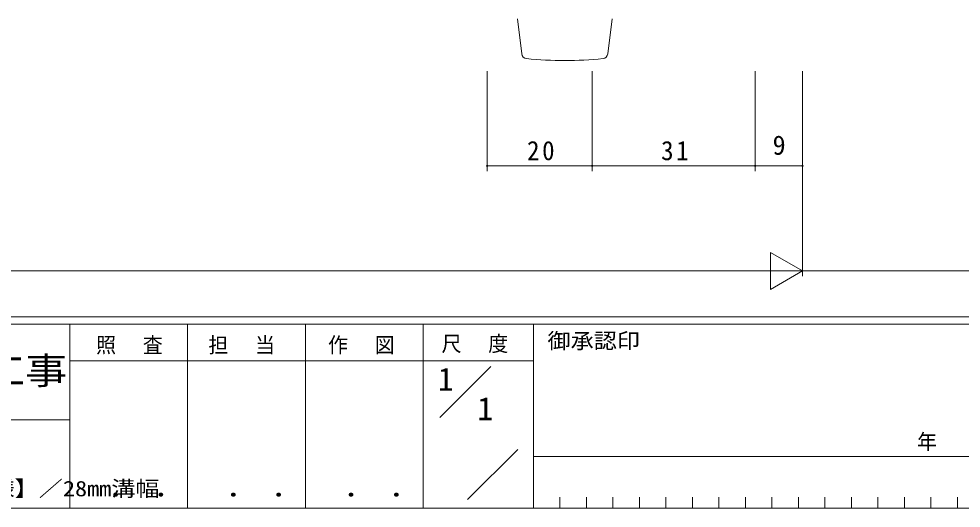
# Model space of a CAD drawing. Units: millimetres on the paper. Extents: x -420 to 373, y -297 to 267.
# Drawn here: x 87.8 to 267.1, y -297 to -204 of the extents above; entities that cross this region are included whole.
import ezdxf
from ezdxf.enums import TextEntityAlignment as Align

# ---------------------------------------------------------------- set-up
doc = ezdxf.new("R2010")
doc.units = ezdxf.units.MM
for name, color, linetype, lineweight in [('0-1_YKK_ZWAK', 7, 'Continuous', 9), ('0-4_YKK_D', 6, 'Continuous', 9), ('0-6_YKK_13', 4, 'Continuous', 9)]:
    doc.layers.add(name, color=color, linetype=linetype, lineweight=lineweight)
doc.layers.add('0-2_USER1', color=3, linetype='Continuous')
doc.styles.add('ＭＳ ゴシック', font='')
doc.styles.get('ＭＳ ゴシック').set_extended_font_data('MS Gothic')

msp = doc.modelspace()

# ---------------------------------------------------------------- linework, layer by layer
at = {"layer": '0-1_YKK_ZWAK'}
for p, q in [((352.3, -260.6), (-417.7, -260.6)), ((314.5, -262), (-417.7, -262)), ((97.5, -262), (97.5, -297)), ((119.9, -262), (119.9, -297)), ((142.3, -262), (142.3, -297)), ((164.7, -262), (164.7, -297)), ((185.7, -262), (185.7, -297)), ((165.684, -268.999), (97.5, -268.999)), ((165.684, -268.999), (185.7, -268.999)), ((167.87, -279.736), (177.564, -270.043)), ((-31.3, -280.199), (97.5, -280.199)), ((173.172, -295.345), (182.696, -285.821)), ((185.7, -287.2), (286.5, -287.2)), ((190.74, -294.9), (190.74, -297)), ((195.78, -294.9), (195.78, -297)), ((200.82, -294.9), (200.82, -297)), ((205.86, -294.9), (205.86, -297)), ((210.9, -294.9), (210.9, -297)), ((215.94, -294.9), (215.94, -297)), ((220.98, -294.9), (220.98, -297)), ((226.02, -294.9), (226.02, -297)), ((231.06, -294.9), (231.06, -297)), ((236.1, -294.9), (236.1, -297)), ((241.14, -294.9), (241.14, -297)), ((246.18, -294.9), (246.18, -297)), ((251.22, -294.9), (251.22, -297)), ((256.26, -294.9), (256.26, -297)), ((261.3, -294.9), (261.3, -297)), ((266.34, -294.9), (266.34, -297)), ((-417.7, -297), (314.5, -297))]:
    msp.add_line(p, q, dxfattribs=at)
at = {"layer": '0-4_YKK_D'}
for p, q in [((176.881, -213.897), (176.881, -232.897)), ((196.881, -213.897), (196.881, -232.897)), ((196.881, -213.897), (196.881, -232.897)), ((227.881, -213.897), (227.881, -232.897)), ((227.881, -213.897), (227.881, -232.897)), ((236.881, -213.897), (236.881, -252.897)), ((236.881, -213.897), (236.881, -232.897)), ((236.881, -213.897), (236.881, -252.897)), ((196.881, -231.897), (176.881, -231.897)), ((227.881, -231.897), (196.881, -231.897)), ((236.881, -231.897), (227.881, -231.897)), ((236.881, -251.897), (230.819, -248.397)), ((230.819, -248.397), (230.819, -255.397)), ((-56.119, -251.897), (229.881, -251.897)), ((236.881, -251.897), (224.756, -251.897)), ((236.881, -251.897), (230.819, -255.397)), ((301.881, -251.897), (236.881, -251.897))]:
    msp.add_line(p, q, dxfattribs=at)
for centre, start, end in [((176.881, -231.897), 0, 180), ((176.881, -231.897), 180, 0), ((196.881, -231.897), 0, 180), ((196.881, -231.897), 0, 180), ((196.881, -231.897), 180, 0), ((196.881, -231.897), 180, 0), ((227.881, -231.897), 0, 180), ((227.881, -231.897), 0, 180), ((227.881, -231.897), 180, 0), ((227.881, -231.897), 180, 0), ((236.881, -231.897), 0, 180), ((236.881, -231.897), 180, 0)]:
    msp.add_arc(centre, 0.106, start, end, dxfattribs=at)
at = {"layer": '0-6_YKK_13'}
for p, q in [((182.659, -203.958), (183.479, -210.63)), ((199.825, -210.63), (200.644, -203.958))]:
    msp.add_line(p, q, dxfattribs=at)
for centre, radius, start, end in [((184.471, -210.509), 1, 186.99998, 263.80104), ((191.652, -144.397), 67.5, 263.80104, 276.19894), ((198.833, -210.509), 1, 276.19894, 353)]:
    msp.add_arc(centre, radius, start, end, dxfattribs=at)

# ---------------------------------------------------------------- texts
at = {"layer": '0-1_YKK_ZWAK', "style": 'ＭＳ ゴシック', "width": 1.1}
msp.add_text('御承認印', height=2.933, dxfattribs=at).set_placement((188.367, -267.533), align=Align.BOTTOM_LEFT)
at = {"layer": '0-1_YKK_ZWAK', "color": 2, "style": 'ＭＳ ゴシック', "width": 1.15}
msp.add_text('工事', height=5.132, dxfattribs=at).set_placement((80.931, -274.956), align=Align.BOTTOM_LEFT)
at = {"layer": '0-1_YKK_ZWAK', "color": 3, "style": 'ＭＳ ゴシック', "width": 1.15}
for p in [(101.955, -295.946), (124.355, -295.946), (146.755, -295.946)]:
    msp.add_text(' ． ．', height=3.666, dxfattribs=at).set_placement(p, align=Align.BOTTOM_LEFT)
at = {"layer": '0-1_YKK_ZWAK', "char_height": 2.933, "attachment_point": 7, "style": 'ＭＳ ゴシック'}
for s, insert in [('\\T1.17;\\W0.95;照\\~\\~査', (102.489, -267.78)), ('\\T1.17;\\W0.95;担\\~\\~当', (123.855, -267.78)), ('\\T1.17;\\W0.95;作\\~\\~図', (146.62, -267.762)), ('\\T1.17;\\W0.95;尺\\~\\~度', (168.212, -267.537)), ('\\T1.2;\\W0.95;年\\~\\~\\~月\\~\\~\\~日', (258.676, -286.169))]:
    msp.add_mtext(s, dxfattribs=dict(at, insert=insert))
at = {"layer": '0-2_USER1', "style": 'ＭＳ ゴシック'}
for p in [(167.5, -275.999), (175.033, -281.599)]:
    msp.add_text('1', height=4.399, dxfattribs=at).set_placement(p, align=Align.BOTTOM_LEFT)
at = {"layer": '0-2_USER1', "color": 7, "style": 'ＭＳ ゴシック', "width": 1.15}
msp.add_text('つらいち枠 たてすべり出し窓【換気付非常用進入口仕様】／28mm溝幅 ', height=2.933, dxfattribs=at).set_placement((-30.323, -295.625), align=Align.BOTTOM_LEFT)
at = {"layer": '0-4_YKK_D', "color": 3, "style": 'ＭＳ ゴシック'}
msp.add_text('9', height=3.666, dxfattribs=at).set_placement((231.181, -230.897), align=Align.BOTTOM_LEFT)
at = {"layer": '0-4_YKK_D', "color": 3, "char_height": 3.666, "attachment_point": 7, "style": 'ＭＳ ゴシック'}
for s, insert in [('\\T1.21;\\W0.95;20', (184.481, -230.897)), ('\\T1.21;\\W0.95;31', (209.981, -230.897))]:
    msp.add_mtext(s, dxfattribs=dict(at, insert=insert))

doc.saveas('drawing.dxf')
